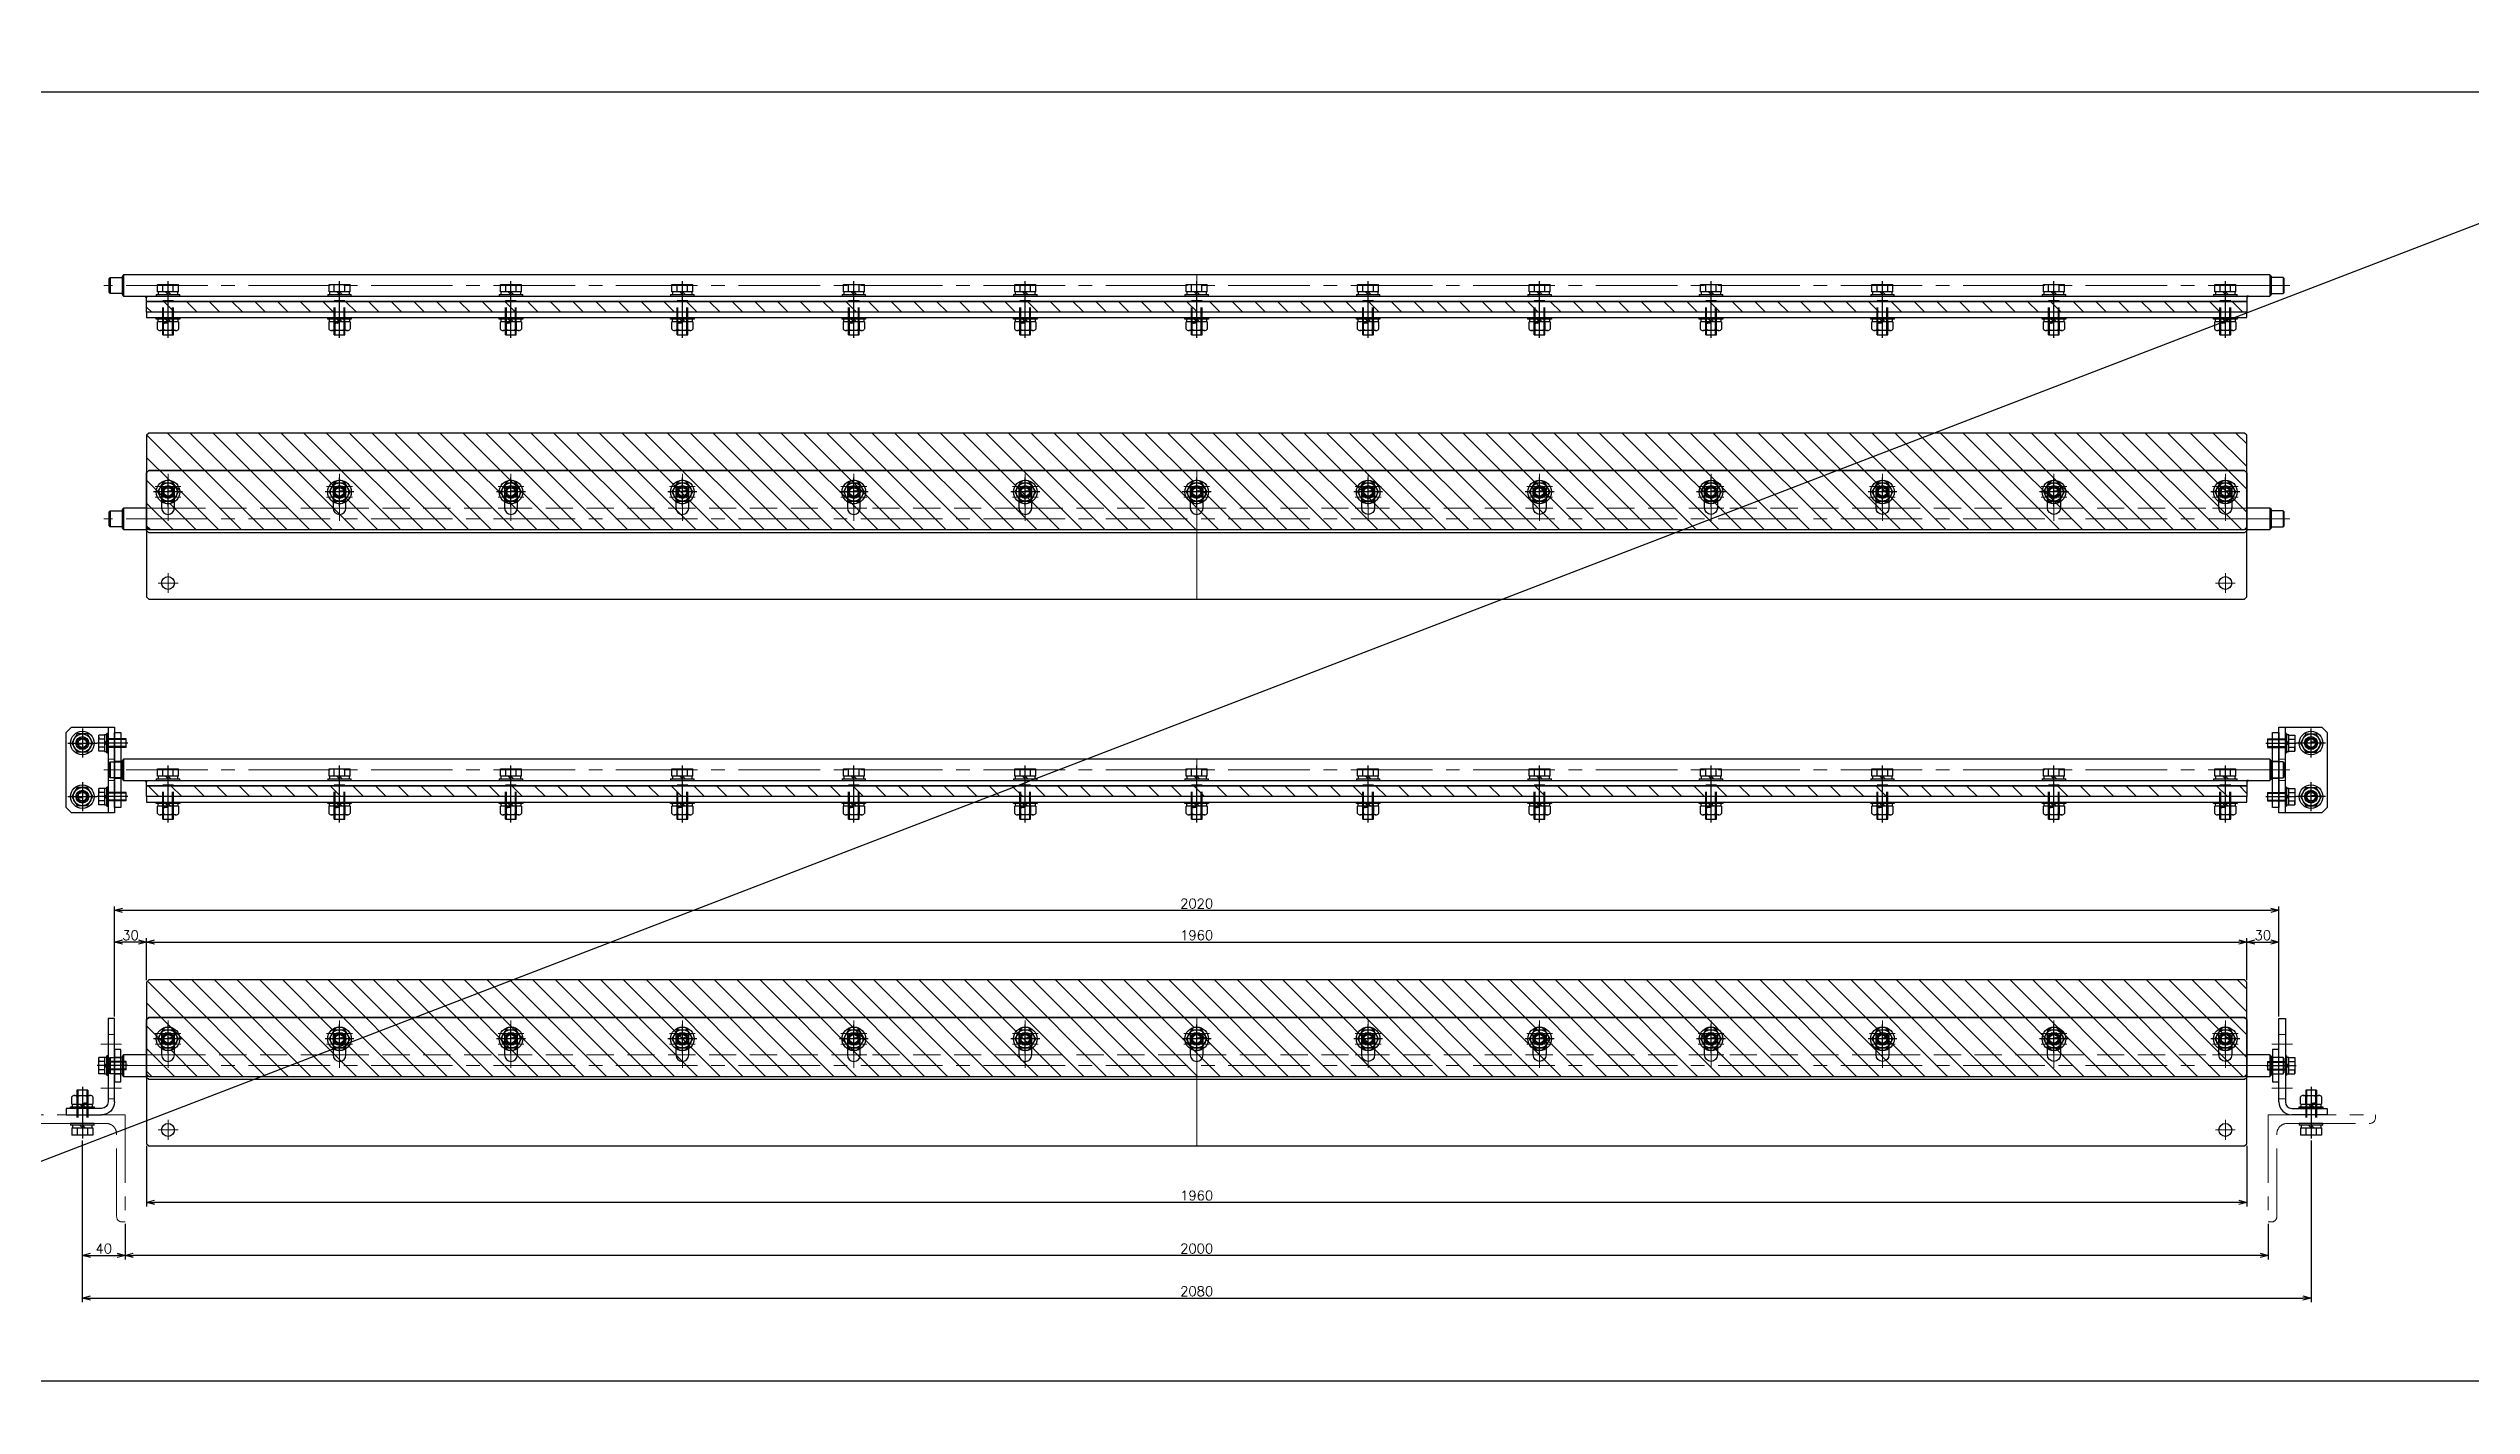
# Model space of a CAD drawing. Header units: millimetres. Extents: x -8731 to 85711, y -14522 to 31379.
# Drawn here: x 29304 to 31565, y 5391 to 6658 of the extents above; entities that cross this region are included whole.
import ezdxf
from ezdxf import colors
from ezdxf.entities.mleader import LeaderData, LeaderLine
from ezdxf.enums import TextEntityAlignment as Align
from ezdxf.math import Vec2, Vec3

# ---------------------------------------------------------------- set-up
doc = ezdxf.new("R2010")
doc.units = ezdxf.units.MM
doc.header["$LTSCALE"] = 4
doc.header["$PDMODE"] = 99
doc.header["$PDSIZE"] = 1
for name, pattern in [('CENTER2', [28.575, 19.05, -3.175, 3.175, -3.175]), ('HIDDEN', [9.525, 6.35, -3.175]), ('PHANTOM2', [31.75, 15.875, -3.175, 3.175, -3.175, 3.175, -3.175])]:
    doc.linetypes.add(name, pattern=pattern)
for name, color, linetype, lineweight in [('04_HIDDEN', 2, 'HIDDEN', 13), ('05_CENTER', 4, 'CENTER2', 13), ('06_PHANTOM', 2, 'PHANTOM2', 13), ('08_DIM', 3, 'Continuous', 13)]:
    doc.layers.add(name, color=color, linetype=linetype, lineweight=lineweight)
doc.layers.add('10_DRAFT', color=8, linetype='Continuous', lineweight=0, plot=False)
doc.styles.add('KSS_TXT', font='txt.shx', dxfattribs={"bigfont": 'extfont2.shx'})
doc.styles.add('KSS_TXT_L', font='txt.shx', dxfattribs={"height": 9, "bigfont": 'extfont2.shx'})
doc.styles.get("Standard").update_dxf_attribs({"font": 'txt.shx', "bigfont": 'extfont2.shx'})
doc.dimstyles.new('KSS_DIM', dxfattribs={"dimscale": 3, "dimtxt": 3, "dimasz": 2.5, "dimexe": 1.25, "dimexo": 0.625, "dimtad": 1, "dimdsep": 46, "dimtxsty": 'KSS_TXT', "dimblk": 'OPEN30', "dimcen": 0, "dimazin": 2, "dimtfac": 0.75, "dimtmove": 0, "dimatfit": 3, "dimldrblk": 'OPEN30', "dimfxl": 1, "dimtolj": 1, "dimarcsym": 0})

# ---------------------------------------------------------------- blocks, each defined once
blk = doc.blocks.new('_Open30')
at = {"color": 0, "linetype": 'ByBlock', "lineweight": -2}
for p, q in [((-1, 0.27), (0, 0)), ((0, 0), (-1, -0.27)), ((0, 0), (-1, 0))]:
    blk.add_line(p, q, dxfattribs=at)
blk = doc.blocks.new('*D1497')
at = {"layer": '08_DIM', "color": 0, "lineweight": -2, "transparency": 16777216}
for p, q in [((29375.7, 5560.7), (29375.7, 5527.6)), ((31375.7, 5560.7), (31375.7, 5527.6)), ((31368.2, 5531.4), (29383.2, 5531.4))]:
    blk.add_line(p, q, dxfattribs=at)
at = {"layer": 'Defpoints', "color": 0, "transparency": 16777216}
for p in [(29375.7, 5562.6), (31375.7, 5562.6), (29375.7, 5531.4)]:
    blk.add_point(p, dxfattribs=at)
at = {"layer": '08_DIM', "color": 0, "lineweight": -2, "transparency": 16777216, "xscale": 7.5, "yscale": 7.5, "zscale": 7.5, "rotation": 180}
blk.add_blockref('_Open30', (29375.7, 5531.4), dxfattribs=at)
at = {"layer": '08_DIM', "color": 0, "lineweight": -2, "transparency": 16777216, "xscale": 7.5, "yscale": 7.5, "zscale": 7.5}
blk.add_blockref('_Open30', (31375.7, 5531.4), dxfattribs=at)
at = {"layer": '08_DIM', "color": 0, "transparency": 16777216, "insert": (30375.7, 5537.8), "char_height": 9, "attachment_point": 5, "style": 'KSS_TXT'}
blk.add_mtext('\\A1;2000', dxfattribs=at)
blk = doc.blocks.new('A$C448B04A9_1_1_1')
at = {"color": 0}
for p, q in [((3, 100), (0, 100)), ((0, 0), (0, 100)), ((8, 18), (8, 95)), ((0, 0), (100, 0)), ((95, 8), (18, 8)), ((100, 3), (100, 0))]:
    blk.add_line(p, q, dxfattribs=at)
for centre, radius, start, end in [((3, 95), 5, 0, 90), ((18, 18), 10, 180, 270), ((95, 3), 5, 0, 90)]:
    blk.add_arc(centre, radius, start, end, dxfattribs=at)
blk = doc.blocks.new('*D1498')
at = {"layer": '08_DIM', "color": 0, "lineweight": -2, "transparency": 16777216}
for p, q in [((29335.7, 5638.7), (29335.7, 5487.7)), ((31415.7, 5638.7), (31415.7, 5487.7)), ((29343.2, 5491.5), (31408.2, 5491.5))]:
    blk.add_line(p, q, dxfattribs=at)
at = {"layer": 'Defpoints', "color": 0, "transparency": 16777216}
for p in [(29335.7, 5640.6), (31415.7, 5640.6), (31415.7, 5491.5)]:
    blk.add_point(p, dxfattribs=at)
at = {"layer": '08_DIM', "color": 0, "lineweight": -2, "transparency": 16777216, "xscale": 7.5, "yscale": 7.5, "zscale": 7.5, "rotation": 180}
blk.add_blockref('_Open30', (29335.7, 5491.5), dxfattribs=at)
at = {"layer": '08_DIM', "color": 0, "lineweight": -2, "transparency": 16777216, "xscale": 7.5, "yscale": 7.5, "zscale": 7.5}
blk.add_blockref('_Open30', (31415.7, 5491.5), dxfattribs=at)
at = {"layer": '08_DIM', "color": 0, "transparency": 16777216, "insert": (30375.7, 5497.9), "char_height": 9, "attachment_point": 5, "style": 'KSS_TXT'}
blk.add_mtext('\\A1;2080', dxfattribs=at)
blk = doc.blocks.new('A$C3D81658F_1_1_1')
at = {"color": 0}
for p, q in [((-11, 1.5), (11, 1.5)), ((-11, 1.5), (-11, 0)), ((-11, 0), (11, 0)), ((-9.8, 11), (9.8, 11)), ((-9.8, 4), (-9.8, 11)), ((9.8, 4), (-9.8, 4)), ((-9.3, 4), (-9.3, 1.5)), ((-4.9, 4), (-4.9, 11)), ((0, 1.5), (-2.5, 4)), ((0, 4), (2.5, 1.5)), ((4.9, 4), (4.9, 11)), ((9.2, 1.5), (9.2, 4)), ((9.8, 4), (9.8, 11)), ((11, 0), (11, 1.5))]:
    blk.add_line(p, q, dxfattribs=at)
at = {"color": 0, "linetype": 'HIDDEN'}
for p, q in [((-5, -36), (-5, 0)), ((5, -36), (5, 0)), ((-5, -4), (5, -4)), ((-4.2, -36), (-4.2, -4)), ((4.2, -36), (4.2, -4)), ((-5, -36), (5, -36))]:
    blk.add_line(p, q, dxfattribs=at)
at = {"color": 0, "linetype": 'CENTER2'}
blk.add_line((0, -39), (0, 14), dxfattribs=at)
at = {"layer": '10_DRAFT', "style": 'KSS_TXT_L'}
blk.add_text('BT-M10x40L,SW,PW', height=0.3, dxfattribs=at).set_placement((5.1, 10.7))
blk = doc.blocks.new('A$C435F0BD9_1_1_1')
at = {"color": 0}
for p, q in [((-9, 1.2), (9, 1.2)), ((-9, 1.2), (-9, 0)), ((-7.7, 3.2), (-7.7, 1.2)), ((7.7, 3.2), (-7.7, 3.2)), ((-7.5, 8.7), (7.5, 8.7)), ((-7.5, 3.2), (-7.5, 8.7)), ((-3.8, 3.2), (-3.8, 8.7)), ((0, 1.2), (-2, 3.2)), ((0, 3.2), (2, 1.2)), ((3.8, 3.2), (3.8, 8.7)), ((7.5, 3.2), (7.5, 8.7)), ((7.7, 1.2), (7.7, 3.2)), ((9, 0), (9, 1.2)), ((-9, 0), (9, 0))]:
    blk.add_line(p, q, dxfattribs=at)
at = {"color": 0, "linetype": 'CENTER2'}
blk.add_line((0, -18.3), (0, 10.2), dxfattribs=at)
at = {"color": 0, "linetype": 'HIDDEN'}
for p, q in [((-4, -16.8), (-4, 0)), ((-4, -16.8), (4, -16.8)), ((-3.3, -16.8), (-3.3, 0)), ((3.3, -16.8), (3.3, 0)), ((4, -16.8), (4, 0))]:
    blk.add_line(p, q, dxfattribs=at)
at = {"layer": '10_DRAFT', "style": 'KSS_TXT_L'}
blk.add_text('BT-M8x20L,SW,PW', height=0.3, dxfattribs=at).set_placement((3.2, 8.4))
blk = doc.blocks.new('M10Nza_1_1_1')
at = {"color": 0}
for p, q in [((-9.8, 4), (-9.8, 10.7)), ((-9.8, 4), (9.8, 4)), ((-9.2, 1.5), (-9.2, 4)), ((-7.3, 12), (7.4, 12)), ((-4.9, 4), (-4.9, 10.7)), ((0, 1.5), (-2.5, 4)), ((0, 4), (2.5, 1.5)), ((4.9, 10.7), (4.9, 4)), ((9.2, 4), (9.2, 1.5)), ((9.8, 10.7), (9.8, 4))]:
    blk.add_line(p, q, dxfattribs=at)
at = {"color": 0, "linetype": 'CENTER2'}
blk.add_line((0, 12), (0, 0), dxfattribs=at)
at = {"color": 0}
blk.add_lwpolyline([(-11, 1.5), (11, 1.5), (11, 0), (-11, 0)], close=True, dxfattribs=at)
for centre, radius, start, end in [((-7.3, 9.1), 2.94, 33.626, 146.374), ((0, 2.2), 9.8, 60, 120), ((7.4, 9.1), 2.94, 33.626, 146.374)]:
    blk.add_arc(centre, radius, start, end, dxfattribs=at)
at = {"layer": '10_DRAFT', "style": 'KSS_TXT'}
blk.add_text('M10', height=1.25, dxfattribs=at).set_placement((0.3, 4.1))
blk = doc.blocks.new('A$C1A3C2C0C_1_1_1')
at = {"color": 0}
for p, q in [((-11, 1.5), (11, 1.5)), ((-11, 1.5), (-11, 0)), ((-9.8, 11), (9.8, 11)), ((-9.8, 4), (-9.8, 11)), ((9.8, 4), (-9.8, 4)), ((-9.3, 4), (-9.3, 1.5)), ((-4.9, 4), (-4.9, 11)), ((0, 1.5), (-2.5, 4)), ((0, 4), (2.5, 1.5)), ((4.9, 4), (4.9, 11)), ((9.2, 1.5), (9.2, 4)), ((9.8, 4), (9.8, 11)), ((11, 0), (11, 1.5)), ((-11, 0), (11, 0))]:
    blk.add_line(p, q, dxfattribs=at)
at = {"color": 0, "linetype": 'CENTER2'}
blk.add_line((0, -34), (0, 14), dxfattribs=at)
at = {"color": 0, "linetype": 'HIDDEN'}
for p, q in [((-5, -31), (-5, 0)), ((-4.2, -31), (-4.2, 0)), ((4.2, -31), (4.2, 0)), ((5, -31), (5, 0)), ((-5, -31), (5, -31))]:
    blk.add_line(p, q, dxfattribs=at)
at = {"layer": '10_DRAFT', "style": 'KSS_TXT_L'}
blk.add_text('BT-M10x35L,SW,PW', height=0.3, dxfattribs=at).set_placement((5.1, 10.7))
blk = doc.blocks.new('A$C0F186644_1_1')
at = {"color": 0}
blk.add_line((-40, -6), (40, -6), dxfattribs=at)
blk.add_lwpolyline([(-40, 0), (40, 0), (40, -40), (35, -45), (-35, -45), (-40, -40)], close=True, dxfattribs=at)
for centre in [(-25, -30), (25, -30)]:
    blk.add_circle(centre, 6, dxfattribs=at)
at = {"layer": '04_HIDDEN'}
for p, q in [((-10, 0), (-10, -6)), ((10, 0), (10, -6))]:
    blk.add_line(p, q, dxfattribs=at)
at = {"layer": '05_CENTER'}
for p, q in [((-25, 4.7), (-25, -10.9)), ((25, 4.7), (25, -10.9)), ((-25, -39.3), (-25, -20.7)), ((25, -39.3), (25, -20.7)), ((-34.3, -30), (-15.7, -30)), ((34.3, -30), (15.7, -30))]:
    blk.add_line(p, q, dxfattribs=at)
at = {"layer": '10_DRAFT'}
blk.add_line((0, 0), (0, -6), dxfattribs=at)
blk = doc.blocks.new('A$C642643B6_1_1')
at = {"color": 0}
for p, q in [((-30, 12), (-30, 90)), ((-30, 90), (-24, 90)), ((-24, 90), (-24, 12)), ((-18, 6), (15, 6)), ((15, 0), (-18, 0)), ((15, 6), (15, 0))]:
    blk.add_line(p, q, dxfattribs=at)
for radius in [12, 6]:
    blk.add_arc((-18, 12), radius, 180, 270, dxfattribs=at)
at = {"layer": '04_HIDDEN'}
for p, q in [((-24, 75), (-30, 75)), ((-24, 15), (-30, 15))]:
    blk.add_line(p, q, dxfattribs=at)
at = {"layer": '05_CENTER'}
for p, q in [((-17.4, 66), (-36.5, 66)), ((-17.4, 25), (-36.5, 25)), ((0, -6.6), (0, 12.5))]:
    blk.add_line(p, q, dxfattribs=at)
blk = doc.blocks.new('A$C11C05E4D_1_1')
h = blk.add_hatch()
h.set_pattern_fill('_USER', color=3, scale=15, angle=135, pattern_type=0)
h.set_pattern_definition([(135, (-7933.037, 6736.316), (-10.606602, -10.606602), [])])
h.paths.add_polyline_path([(-978, 55), (-980, 53), (-980, -33), (-978, -35), (978, -35), (980, -33), (980, 53), (978, 55)])
h.paths.add_polyline_path([(-954, 5), (-954, -5, -1), (-966, -5), (-966, 5, -1)], flags=16)
h.paths.add_polyline_path([(-794, 5), (-794, -5, -1), (-806, -5), (-806, 5, -1)], flags=16)
h.paths.add_polyline_path([(-6, 5, -1), (6, 5), (6, -5, -1), (-6, -5)], flags=16)
at = {"color": 0}
blk.add_lwpolyline([(-978, -35), (978, -35), (980, -33), (980, 53), (978, 55), (-978, 55), (-980, 53), (-980, -33)], close=True, dxfattribs=at)
for points in [[(-966, 5), (-966, -5, 1), (-954, -5), (-954, 5, 1)], [(-806, 5), (-806, -5, 1), (-794, -5), (-794, 5, 1)], [(-646, 5), (-646, -5, 1), (-634, -5), (-634, 5, 1)], [(-486, 5), (-486, -5, 1), (-474, -5), (-474, 5, 1)], [(-326, 5), (-326, -5, 1), (-314, -5), (-314, 5, 1)], [(-166, 5), (-166, -5, 1), (-154, -5), (-154, 5, 1)], [(-6, 5), (-6, -5, 1), (6, -5), (6, 5, 1)], [(166, 5), (166, -5, -1), (154, -5), (154, 5, -1)], [(326, 5), (326, -5, -1), (314, -5), (314, 5, -1)], [(486, 5), (486, -5, -1), (474, -5), (474, 5, -1)], [(646, 5), (646, -5, -1), (634, -5), (634, 5, -1)], [(806, 5), (806, -5, -1), (794, -5), (794, 5, -1)], [(966, 5), (966, -5, -1), (954, -5), (954, 5, -1)]]:
    blk.add_lwpolyline(points, format="xyb", close=True, dxfattribs=at)
at = {"layer": '05_CENTER'}
for p, q in [((-972, 5), (-948, 5)), ((-972, 0), (-948, 0)), ((-960, -17), (-960, 17)), ((-812, 5), (-788, 5)), ((-812, 0), (-788, 0)), ((-800, -17), (-800, 17)), ((-652, 5), (-628, 5)), ((-652, 0), (-628, 0)), ((-640, -17), (-640, 17)), ((-492, 5), (-468, 5)), ((-492, 0), (-468, 0)), ((-480, -17), (-480, 17)), ((-332, 5), (-308, 5)), ((-332, 0), (-308, 0)), ((-320, -17), (-320, 17)), ((-172, 5), (-148, 5)), ((-172, 0), (-148, 0)), ((-160, -17), (-160, 17)), ((-12, 5), (12, 5)), ((-12, 0), (12, 0)), ((0, -17), (0, 17)), ((172, 5), (148, 5)), ((172, 0), (148, 0)), ((160, -17), (160, 17)), ((332, 5), (308, 5)), ((332, 0), (308, 0)), ((320, -17), (320, 17)), ((492, 5), (468, 5)), ((492, 0), (468, 0)), ((480, -17), (480, 17)), ((652, 5), (628, 5)), ((652, 0), (628, 0)), ((640, -17), (640, 17)), ((812, 5), (788, 5)), ((812, 0), (788, 0)), ((800, -17), (800, 17)), ((972, 5), (948, 5)), ((972, 0), (948, 0)), ((960, -17), (960, 17)), ((-972, -5), (-948, -5)), ((-812, -5), (-788, -5)), ((-652, -5), (-628, -5)), ((-492, -5), (-468, -5)), ((-332, -5), (-308, -5)), ((-172, -5), (-148, -5)), ((-12, -5), (12, -5)), ((172, -5), (148, -5)), ((332, -5), (308, -5)), ((492, -5), (468, -5)), ((652, -5), (628, -5)), ((812, -5), (788, -5)), ((972, -5), (948, -5))]:
    blk.add_line(p, q, dxfattribs=at)
blk = doc.blocks.new('A$C65B259A8_1_1')
at = {"color": 0}
for p, q in [((-1015, 6.5), (-1014, 7.5)), ((-1015, -6.5), (-1015, 6.5)), ((-1014, 7.5), (-1003, 7.5)), ((1014, 7.5), (1003, 7.5)), ((1015, 6.5), (1014, 7.5)), ((1015, -6.5), (1015, 6.5)), ((-1014, -7.5), (-1015, -6.5)), ((-1003, -7.5), (-1014, -7.5)), ((1003, -7.5), (1014, -7.5)), ((1014, -7.5), (1015, -6.5))]:
    blk.add_line(p, q, dxfattribs=at)
for p, q in [((-1014, 7.5), (-1014, -7.5)), ((-1001.5, 10), (-1001.5, -10)), ((1001.5, 10), (1001.5, -10)), ((1014, 7.5), (1014, -7.5))]:
    blk.add_line(p, q)
blk.add_lwpolyline([(-978, 45), (978, 45), (980, 43), (980, -11), (978, -13), (-978, -13), (-980, -11), (-980, 43)], close=True, dxfattribs=at)
for points in [[(-980, 10), (-1001.5, 10), (-1003, 8.5), (-1003, -8.5), (-1001.5, -10), (-980, -10)], [(980, -10), (1001.5, -10), (1003, -8.5), (1003, 8.5), (1001.5, 10), (980, 10)]]:
    blk.add_lwpolyline(points, dxfattribs=at)
for centre in [(-960, 25), (-800, 25), (-640, 25), (-480, 25), (-320, 25), (-160, 25), (0, 25), (160, 25), (320, 25), (480, 25), (640, 25), (800, 25), (960, 25)]:
    blk.add_circle(centre, 6, dxfattribs=at)
at = {"layer": '04_HIDDEN'}
for points in [[(980, 10), (-980, 10)], [(-980, -10), (980, -10)]]:
    blk.add_lwpolyline(points, dxfattribs=at)
at = {"layer": '05_CENTER'}
for p, q in [((-950.7, 25), (-969.3, 25)), ((-960, 15.7), (-960, 34.3)), ((-790.7, 25), (-809.3, 25)), ((-800, 15.7), (-800, 34.3)), ((-630.7, 25), (-649.3, 25)), ((-640, 15.7), (-640, 34.3)), ((-470.7, 25), (-489.3, 25)), ((-480, 15.7), (-480, 34.3)), ((-310.7, 25), (-329.3, 25)), ((-320, 15.7), (-320, 34.3)), ((-150.7, 25), (-169.3, 25)), ((-160, 15.7), (-160, 34.3)), ((9.3, 25), (-9.3, 25)), ((0, 15.7), (0, 34.3)), ((150.7, 25), (169.3, 25)), ((160, 15.7), (160, 34.3)), ((310.7, 25), (329.3, 25)), ((320, 15.7), (320, 34.3)), ((470.7, 25), (489.3, 25)), ((480, 15.7), (480, 34.3)), ((630.7, 25), (649.3, 25)), ((640, 15.7), (640, 34.3)), ((790.7, 25), (809.3, 25)), ((800, 15.7), (800, 34.3)), ((950.7, 25), (969.3, 25)), ((960, 15.7), (960, 34.3)), ((1020.1, 0), (-1020.1, 0))]:
    blk.add_line(p, q, dxfattribs=at)
at = {"layer": '10_DRAFT'}
blk.add_line((0, 45), (0, -13), dxfattribs=at)
blk = doc.blocks.new('A$C04EB13D5_1_1')
at = {"color": 0}
blk.add_lwpolyline([(-978, -95), (978, -95), (980, -93), (980, 23), (978, 25), (-978, 25), (-980, 23), (-980, -93)], close=True, dxfattribs=at)
for points in [[(-966, 10), (-966, -10, 1), (-954, -10), (-954, 10, 1)], [(-806, 10), (-806, -10, 1), (-794, -10), (-794, 10, 1)], [(-646, 10), (-646, -10, 1), (-634, -10), (-634, 10, 1)], [(-486, 10), (-486, -10, 1), (-474, -10), (-474, 10, 1)], [(-326, 10), (-326, -10, 1), (-314, -10), (-314, 10, 1)], [(-166, 10), (-166, -10, 1), (-154, -10), (-154, 10, 1)], [(-6, 10), (-6, -10, 1), (6, -10), (6, 10, 1)], [(166, 10), (166, -10, -1), (154, -10), (154, 10, -1)], [(326, 10), (326, -10, -1), (314, -10), (314, 10, -1)], [(486, 10), (486, -10, -1), (474, -10), (474, 10, -1)], [(646, 10), (646, -10, -1), (634, -10), (634, 10, -1)], [(806, 10), (806, -10, -1), (794, -10), (794, 10, -1)], [(966, 10), (966, -10, -1), (954, -10), (954, 10, -1)]]:
    blk.add_lwpolyline(points, format="xyb", close=True, dxfattribs=at)
for centre in [(-960, -80), (960, -80)]:
    blk.add_circle(centre, 6, dxfattribs=at)
at = {"layer": '05_CENTER'}
for p, q in [((-972, 10), (-948, 10)), ((-960, -22), (-960, 22)), ((-812, 10), (-788, 10)), ((-800, -22), (-800, 22)), ((-652, 10), (-628, 10)), ((-640, -22), (-640, 22)), ((-492, 10), (-468, 10)), ((-480, -22), (-480, 22)), ((-332, 10), (-308, 10)), ((-320, -22), (-320, 22)), ((-172, 10), (-148, 10)), ((-160, -22), (-160, 22)), ((-12, 10), (12, 10)), ((0, -22), (0, 22)), ((172, 10), (148, 10)), ((160, -22), (160, 22)), ((332, 10), (308, 10)), ((320, -22), (320, 22)), ((492, 10), (468, 10)), ((480, -22), (480, 22)), ((652, 10), (628, 10)), ((640, -22), (640, 22)), ((812, 10), (788, 10)), ((800, -22), (800, 22)), ((972, 10), (948, 10)), ((960, -22), (960, 22)), ((-972, 0), (-948, 0)), ((-972, -10), (-948, -10)), ((-812, 0), (-788, 0)), ((-812, -10), (-788, -10)), ((-652, 0), (-628, 0)), ((-652, -10), (-628, -10)), ((-492, 0), (-468, 0)), ((-492, -10), (-468, -10)), ((-332, 0), (-308, 0)), ((-332, -10), (-308, -10)), ((-172, 0), (-148, 0)), ((-172, -10), (-148, -10)), ((-12, 0), (12, 0)), ((-12, -10), (12, -10)), ((172, 0), (148, 0)), ((172, -10), (148, -10)), ((332, 0), (308, 0)), ((332, -10), (308, -10)), ((492, 0), (468, 0)), ((492, -10), (468, -10)), ((652, 0), (628, 0)), ((652, -10), (628, -10)), ((812, 0), (788, 0)), ((812, -10), (788, -10)), ((972, 0), (948, 0)), ((972, -10), (948, -10)), ((-950.7, -80), (-969.3, -80)), ((-960, -89.3), (-960, -70.7)), ((950.7, -80), (969.3, -80)), ((960, -89.3), (960, -70.7))]:
    blk.add_line(p, q, dxfattribs=at)
at = {"layer": '10_DRAFT'}
blk.add_line((0, 25), (0, -95), dxfattribs=at)
blk = doc.blocks.new('10b_2_1')
at = {"color": 0, "linetype": 'CENTER2'}
for p, q in [((13.5, 0), (-13.5, 0)), ((0, -13.5), (0, 13.5))]:
    blk.add_line(p, q, dxfattribs=at)
at = {"color": 0}
for p, q in [((-4.9, 8.5), (-9.8, 0)), ((-9.8, 0), (-4.9, -8.5)), ((-4.9, 8.5), (4.9, 8.5)), ((9.8, 0), (4.9, 8.5)), ((4.9, -8.5), (9.8, 0)), ((-4.9, -8.5), (4.9, -8.5))]:
    blk.add_line(p, q, dxfattribs=at)
for radius in [11, 8.49, 5, 4]:
    blk.add_circle((0, 0), radius, dxfattribs=at)
at = {"layer": '10_DRAFT', "style": 'KSS_TXT'}
blk.add_text('M10', height=1.25, dxfattribs=at).set_placement((0.3, 0.1))
blk = doc.blocks.new('A$C566E2A1C_1_1')
h = blk.add_hatch()
h.set_pattern_fill('_USER', color=3, scale=15, angle=135, pattern_type=0)
h.set_pattern_definition([(135, (-7933.037, 6558.574), (-10.606602, -10.606602), [])])
h.paths.add_polyline_path([(980, -10), (980, 0), (-920, 0), (-920, -10)])
h.paths.add_polyline_path([(-920, -10), (-920, 0), (-950, 0), (-950, -10)])
h.paths.add_polyline_path([(-950, -10), (-950, 0), (-980, 0), (-980, -10)])
at = {"color": 0}
blk.add_lwpolyline([(980, 0), (980, -10), (-980, -10), (-980, 0)], close=True, dxfattribs=at)
at = {"layer": '05_CENTER'}
for p, q in [((-960, 3.9), (-960, -13.5)), ((-800, 3.9), (-800, -13.5)), ((-640, 3.9), (-640, -13.5)), ((-480, 3.9), (-480, -13.5)), ((-320, 3.9), (-320, -13.5)), ((-160, 3.9), (-160, -13.5)), ((0, 3.9), (0, -13.5)), ((160, 3.9), (160, -13.5)), ((320, 3.9), (320, -13.5)), ((480, 3.9), (480, -13.5)), ((640, 3.9), (640, -13.5)), ((800, 3.9), (800, -13.5)), ((960, 3.9), (960, -13.5))]:
    blk.add_line(p, q, dxfattribs=at)
blk = doc.blocks.new('A$C6BE42790_1_1')
at = {"color": 0}
for p, q in [((-1015, 6.5), (-1014, 7.5)), ((-1015, -6.5), (-1015, 6.5)), ((-1014, 7.5), (-1003, 7.5)), ((-1001.5, 10), (-1001.5, -10)), ((1001.5, 10), (1001.5, -10)), ((1014, 7.5), (1003, 7.5)), ((1015, 6.5), (1014, 7.5)), ((1015, -6.5), (1015, 6.5)), ((-1014, -7.5), (-1015, -6.5)), ((-1003, -7.5), (-1014, -7.5)), ((1003, -7.5), (1014, -7.5)), ((1014, -7.5), (1015, -6.5))]:
    blk.add_line(p, q, dxfattribs=at)
for p, q in [((-1014, 7.5), (-1014, -7.5)), ((1014, 7.5), (1014, -7.5))]:
    blk.add_line(p, q)
for points in [[(-1001.5, -10), (1001.5, -10), (1003, -8.5), (1003, 8.5), (1001.5, 10), (-1001.5, 10), (-1003, 8.5), (-1003, -8.5)], [(-980, -10), (980, -10), (980, -15), (-980, -15)]]:
    blk.add_lwpolyline(points, close=True, dxfattribs=at)
at = {"color": 3}
for points in [[(-980, -10), (-980, -11.5), (-980, -11.5), (-981.5, -10)], [(980, -10), (980, -11.5), (980, -11.5), (981.5, -10)]]:
    blk.add_lwpolyline(points, close=True, dxfattribs=at)
at = {"layer": '05_CENTER'}
for p, q in [((1020.1, 0), (-1020.1, 0)), ((-960, -20.8), (-960, -4.2)), ((-800, -20.8), (-800, -4.2)), ((-640, -20.8), (-640, -4.2)), ((-480, -20.8), (-480, -4.2)), ((-320, -20.8), (-320, -4.2)), ((-160, -20.8), (-160, -4.2)), ((0, -20.8), (0, -4.2)), ((160, -20.8), (160, -4.2)), ((320, -20.8), (320, -4.2)), ((480, -20.8), (480, -4.2)), ((640, -20.8), (640, -4.2)), ((800, -20.8), (800, -4.2)), ((960, -20.8), (960, -4.2))]:
    blk.add_line(p, q, dxfattribs=at)
at = {"layer": '10_DRAFT'}
blk.add_line((0, -15), (0, 10), dxfattribs=at)
blk = doc.blocks.new('A$C2CEA7AC3_1_1')
at = {"color": 0}
blk.add_lwpolyline([(-980, 0), (-980, -5), (980, -5), (980, 0)], close=True, dxfattribs=at)
at = {"layer": '05_CENTER'}
for p, q in [((-960, -11.8), (-960, 6.7)), ((-800, -11.8), (-800, 6.7)), ((-640, -11.8), (-640, 6.7)), ((-480, -11.8), (-480, 6.7)), ((-320, -11.8), (-320, 6.7)), ((-160, -11.8), (-160, 6.7)), ((0, -11.8), (0, 6.7)), ((160, -11.8), (160, 6.7)), ((320, -11.8), (320, 6.7)), ((480, -11.8), (480, 6.7)), ((640, -11.8), (640, 6.7)), ((800, -11.8), (800, 6.7)), ((960, -11.8), (960, 6.7))]:
    blk.add_line(p, q, dxfattribs=at)
blk = doc.blocks.new('A$C6A3B462C_1_1')
at = {"color": 3}
blk.add_blockref('A$C11C05E4D_1_1', (0, 25), dxfattribs=at)
for name, p in [('A$C65B259A8_1_1', (0, 0)), ('A$C04EB13D5_1_1', (0, 20)), ('10b_2_1', (-960, 25)), ('10b_2_1', (-800, 25)), ('10b_2_1', (-640, 25)), ('10b_2_1', (-480, 25)), ('10b_2_1', (-320, 25)), ('10b_2_1', (-160, 25)), ('10b_2_1', (0, 25)), ('10b_2_1', (160, 25)), ('10b_2_1', (320, 25)), ('10b_2_1', (480, 25)), ('10b_2_1', (640, 25)), ('10b_2_1', (800, 25)), ('10b_2_1', (960, 25))]:
    blk.add_blockref(name, p)
blk = doc.blocks.new('A$C3E2D5E31_1_1')
for name, p in [('A$C6BE42790_1_1', (0, 0)), ('A$C3D81658F_1_1_1', (-960, -10)), ('A$C3D81658F_1_1_1', (-800, -10)), ('A$C3D81658F_1_1_1', (-640, -10)), ('A$C3D81658F_1_1_1', (-480, -10)), ('A$C3D81658F_1_1_1', (-320, -10)), ('A$C3D81658F_1_1_1', (-160, -10)), ('A$C3D81658F_1_1_1', (0, -10)), ('A$C3D81658F_1_1_1', (160, -10)), ('A$C3D81658F_1_1_1', (320, -10)), ('A$C3D81658F_1_1_1', (480, -10)), ('A$C3D81658F_1_1_1', (640, -10)), ('A$C3D81658F_1_1_1', (800, -10)), ('A$C3D81658F_1_1_1', (960, -10)), ('A$C2CEA7AC3_1_1', (0, -25))]:
    blk.add_blockref(name, p)
at = {"color": 3}
blk.add_blockref('A$C566E2A1C_1_1', (0, -15), dxfattribs=at)
at = {"rotation": 180}
for p in [(-960, -30), (-800, -30), (-640, -30), (-480, -30), (-320, -30), (-160, -30), (0, -30), (160, -30), (320, -30), (480, -30), (640, -30), (800, -30), (960, -30)]:
    blk.add_blockref('M10Nza_1_1_1', p, dxfattribs=at)
blk = doc.blocks.new('*D3536')
at = {"layer": '08_DIM', "color": 0, "lineweight": -2, "transparency": 16777216}
for p, q in [((29395.7, 5788.4), (29395.7, 5827.6)), ((29403.2, 5823.9), (31348.2, 5823.9)), ((31355.7, 5788.4), (31355.7, 5827.6))]:
    blk.add_line(p, q, dxfattribs=at)
at = {"layer": 'Defpoints', "color": 0, "transparency": 16777216}
for p in [(31355.7, 5823.9), (29395.7, 5786.5), (31355.7, 5786.5)]:
    blk.add_point(p, dxfattribs=at)
at = {"layer": '08_DIM', "color": 0, "lineweight": -2, "transparency": 16777216, "xscale": 7.5, "yscale": 7.5, "zscale": 7.5, "rotation": 180}
blk.add_blockref('_Open30', (29395.7, 5823.9), dxfattribs=at)
at = {"layer": '08_DIM', "color": 0, "lineweight": -2, "transparency": 16777216, "xscale": 7.5, "yscale": 7.5, "zscale": 7.5}
blk.add_blockref('_Open30', (31355.7, 5823.9), dxfattribs=at)
at = {"layer": '08_DIM', "color": 0, "transparency": 16777216, "insert": (30375.7, 5830.2), "char_height": 9, "attachment_point": 5, "style": 'KSS_TXT'}
blk.add_mtext('\\A1;1960', dxfattribs=at)
blk = doc.blocks.new('*D3537')
at = {"layer": '08_DIM', "color": 0, "lineweight": -2, "transparency": 16777216}
for p, q in [((29365.7, 5754.5), (29365.7, 5827.6)), ((29388.2, 5823.9), (29373.2, 5823.9)), ((29395.7, 5788.4), (29395.7, 5827.6))]:
    blk.add_line(p, q, dxfattribs=at)
at = {"layer": 'Defpoints', "color": 0, "transparency": 16777216}
for p in [(29365.7, 5823.9), (29395.7, 5786.5), (29365.7, 5752.6)]:
    blk.add_point(p, dxfattribs=at)
at = {"layer": '08_DIM', "color": 0, "lineweight": -2, "transparency": 16777216, "xscale": 7.5, "yscale": 7.5, "zscale": 7.5, "rotation": 180}
blk.add_blockref('_Open30', (29365.7, 5823.9), dxfattribs=at)
at = {"layer": '08_DIM', "color": 0, "lineweight": -2, "transparency": 16777216, "xscale": 7.5, "yscale": 7.5, "zscale": 7.5}
blk.add_blockref('_Open30', (29395.7, 5823.9), dxfattribs=at)
at = {"layer": '08_DIM', "color": 0, "transparency": 16777216, "insert": (29380.7, 5830.2), "char_height": 9, "attachment_point": 5, "style": 'KSS_TXT'}
blk.add_mtext('\\A1;30', dxfattribs=at)
blk = doc.blocks.new('A$C5FE9605B_1_1')
at = {"color": 0}
blk.add_lwpolyline([(-15, 0), (15, 0), (15, 6), (-15, 6)], close=True, dxfattribs=at)
at = {"layer": '04_HIDDEN', "color": 9}
for p, q in [((-8, 0), (-8, 6)), ((8, 0), (8, 6))]:
    blk.add_line(p, q, dxfattribs=at)
at = {"layer": '04_HIDDEN'}
for p, q in [((-4, 0), (-4, 6)), ((-3.3, 0), (-3.3, 6)), ((3.2, 0), (3.2, 6)), ((4, 0), (4, 6))]:
    blk.add_line(p, q, dxfattribs=at)
at = {"layer": '05_CENTER'}
blk.add_line((0, -3.4), (0, 9.4), dxfattribs=at)
blk = doc.blocks.new('A$C338A46E4_1_1')
at = {"color": 0}
blk.add_lwpolyline([(0, -35), (-6, -35), (-6, 35), (0, 35)], close=True, dxfattribs=at)
at = {"layer": '04_HIDDEN'}
for p, q in [((0, 29), (-6, 29)), ((0, 28.2), (-6, 28.2)), ((0, 21.7), (-6, 21.7)), ((0, 21), (-6, 21)), ((0, 8), (-6, 8)), ((0, -8), (-6, -8)), ((0, -21), (-6, -21)), ((0, -21.7), (-6, -21.7)), ((0, -28.2), (-6, -28.2)), ((0, -29), (-6, -29))]:
    blk.add_line(p, q, dxfattribs=at)
at = {"layer": '05_CENTER'}
for p, q in [((3.4, 25), (-9.4, 25)), ((3.4, -25), (-9.4, -25))]:
    blk.add_line(p, q, dxfattribs=at)
at = {"layer": '10_DRAFT'}
blk.add_line((0, 0), (-6, 0), dxfattribs=at)
blk = doc.blocks.new('*D3794')
at = {"layer": '08_DIM', "color": 0, "lineweight": -2, "transparency": 16777216}
for p, q in [((29365.7, 5754.5), (29365.7, 5857.2)), ((31385.7, 5754.5), (31385.7, 5857.2)), ((29373.2, 5853.5), (31378.2, 5853.5))]:
    blk.add_line(p, q, dxfattribs=at)
at = {"layer": 'Defpoints', "color": 0, "transparency": 16777216}
for p in [(31385.7, 5853.5), (29365.7, 5752.6), (31385.7, 5752.6)]:
    blk.add_point(p, dxfattribs=at)
at = {"layer": '08_DIM', "color": 0, "lineweight": -2, "transparency": 16777216, "xscale": 7.5, "yscale": 7.5, "zscale": 7.5, "rotation": 180}
blk.add_blockref('_Open30', (29365.7, 5853.5), dxfattribs=at)
at = {"layer": '08_DIM', "color": 0, "lineweight": -2, "transparency": 16777216, "xscale": 7.5, "yscale": 7.5, "zscale": 7.5}
blk.add_blockref('_Open30', (31385.7, 5853.5), dxfattribs=at)
at = {"layer": '08_DIM', "color": 0, "transparency": 16777216, "insert": (30375.7, 5859.8), "char_height": 9, "attachment_point": 5, "style": 'KSS_TXT'}
blk.add_mtext('\\A1;2020', dxfattribs=at)
blk = doc.blocks.new('*D3795')
at = {"layer": '08_DIM', "color": 0, "lineweight": -2, "transparency": 16777216}
for p, q in [((31355.7, 5788.4), (31355.7, 5827.6)), ((31363.2, 5823.9), (31378.2, 5823.9)), ((31385.7, 5754.5), (31385.7, 5827.6))]:
    blk.add_line(p, q, dxfattribs=at)
at = {"layer": 'Defpoints', "color": 0, "transparency": 16777216}
for p in [(31385.7, 5823.9), (31355.7, 5786.5), (31385.7, 5752.6)]:
    blk.add_point(p, dxfattribs=at)
at = {"layer": '08_DIM', "color": 0, "lineweight": -2, "transparency": 16777216, "xscale": 7.5, "yscale": 7.5, "zscale": 7.5, "rotation": 180}
blk.add_blockref('_Open30', (31355.7, 5823.9), dxfattribs=at)
at = {"layer": '08_DIM', "color": 0, "lineweight": -2, "transparency": 16777216, "xscale": 7.5, "yscale": 7.5, "zscale": 7.5}
blk.add_blockref('_Open30', (31385.7, 5823.9), dxfattribs=at)
at = {"layer": '08_DIM', "color": 0, "transparency": 16777216, "insert": (31370.7, 5830.2), "char_height": 9, "attachment_point": 5, "style": 'KSS_TXT'}
blk.add_mtext('\\A1;30', dxfattribs=at)
blk = doc.blocks.new('*D3796')
at = {"layer": '08_DIM', "color": 0, "lineweight": -2, "transparency": 16777216}
for p, q in [((29395.7, 5633.6), (29395.7, 5577.1)), ((31355.7, 5633.6), (31355.7, 5577.1)), ((31348.2, 5580.9), (29403.2, 5580.9))]:
    blk.add_line(p, q, dxfattribs=at)
at = {"layer": 'Defpoints', "color": 0, "transparency": 16777216}
for p in [(29395.7, 5635.5), (31355.7, 5635.5), (29395.7, 5580.9)]:
    blk.add_point(p, dxfattribs=at)
at = {"layer": '08_DIM', "color": 0, "lineweight": -2, "transparency": 16777216, "xscale": 7.5, "yscale": 7.5, "zscale": 7.5, "rotation": 180}
blk.add_blockref('_Open30', (29395.7, 5580.9), dxfattribs=at)
at = {"layer": '08_DIM', "color": 0, "lineweight": -2, "transparency": 16777216, "xscale": 7.5, "yscale": 7.5, "zscale": 7.5}
blk.add_blockref('_Open30', (31355.7, 5580.9), dxfattribs=at)
at = {"layer": '08_DIM', "color": 0, "transparency": 16777216, "insert": (30375.7, 5587.3), "char_height": 9, "attachment_point": 5, "style": 'KSS_TXT'}
blk.add_mtext('\\A1;1960', dxfattribs=at)
blk = doc.blocks.new('*D4010')
at = {"layer": '08_DIM', "color": 0, "lineweight": -2, "transparency": 16777216}
for p, q in [((29335.7, 5638.7), (29335.7, 5527.6)), ((29375.7, 5560.7), (29375.7, 5527.6)), ((29343.2, 5531.4), (29368.2, 5531.4))]:
    blk.add_line(p, q, dxfattribs=at)
at = {"layer": 'Defpoints', "color": 0, "transparency": 16777216}
for p in [(29335.7, 5640.6), (29375.7, 5562.6), (29375.7, 5531.4)]:
    blk.add_point(p, dxfattribs=at)
at = {"layer": '08_DIM', "color": 0, "lineweight": -2, "transparency": 16777216, "xscale": 7.5, "yscale": 7.5, "zscale": 7.5, "rotation": 180}
blk.add_blockref('_Open30', (29335.7, 5531.4), dxfattribs=at)
at = {"layer": '08_DIM', "color": 0, "lineweight": -2, "transparency": 16777216, "xscale": 7.5, "yscale": 7.5, "zscale": 7.5}
blk.add_blockref('_Open30', (29375.7, 5531.4), dxfattribs=at)
at = {"layer": '08_DIM', "color": 0, "transparency": 16777216, "insert": (29355.7, 5537.8), "char_height": 9, "attachment_point": 5, "style": 'KSS_TXT'}
blk.add_mtext('\\A1;40', dxfattribs=at)
blk = doc.blocks.new('AM_BALLOON1')
at = {"transparency": 16777216}
blk.add_circle((0, 0), 5, dxfattribs=at)
blk.add_attdef('B_NUMBER', text='', height=3, dxfattribs=at).set_placement((0, 0), align=Align.MIDDLE_CENTER)
blk = doc.blocks.new('_OPEN')
at = {"color": 0, "linetype": 'ByBlock'}
for p, q in [((-1, 0.167), (0, 0)), ((0, 0), (-1, -0.167)), ((0, 0), (-1, 0))]:
    blk.add_line(p, q, dxfattribs=at)

msp = doc.modelspace()

# ---------------------------------------------------------------- linework, layer by layer
at = {"color": 3}
msp.add_line((31892.80738, 6617.64889), (28924.02589, 5475.60502), dxfattribs=at)
msp.add_lwpolyline([(28924.02589, 6617.64889), (31892.80738, 6617.64889), (31892.80738, 5414.01504), (28924.02589, 5414.01504)], close=True)

# ---------------------------------------------------------------- block references
for name, p in [('A$C6BE42790_1_1', (30375.73456, 6436.77028)), ('A$C3D81658F_1_1_1', (29415.73459, 6426.77028)), ('A$C3D81658F_1_1_1', (29575.73459, 6426.77028)), ('A$C3D81658F_1_1_1', (29735.73459, 6426.77028)), ('A$C3D81658F_1_1_1', (29895.73459, 6426.77028)), ('A$C3D81658F_1_1_1', (30055.73459, 6426.77028)), ('A$C3D81658F_1_1_1', (30215.73459, 6426.77028)), ('A$C3D81658F_1_1_1', (30375.73459, 6426.77028)), ('A$C3D81658F_1_1_1', (30535.73459, 6426.77028)), ('A$C3D81658F_1_1_1', (30695.73459, 6426.77028)), ('A$C3D81658F_1_1_1', (30855.73459, 6426.77028)), ('A$C3D81658F_1_1_1', (31015.73459, 6426.77028)), ('A$C3D81658F_1_1_1', (31175.73459, 6426.77028)), ('A$C3D81658F_1_1_1', (31335.73459, 6426.77028)), ('A$C2CEA7AC3_1_1', (30375.73456, 6411.77028)), ('A$C65B259A8_1_1', (30375.73456, 6219.0286)), ('A$C04EB13D5_1_1', (30375.73456, 6239.0286)), ('10b_2_1', (29415.73456, 6244.0286)), ('10b_2_1', (29575.73456, 6244.0286)), ('10b_2_1', (29735.73456, 6244.0286)), ('10b_2_1', (29895.73456, 6244.0286)), ('10b_2_1', (30055.73456, 6244.0286)), ('10b_2_1', (30215.73456, 6244.0286)), ('10b_2_1', (30375.73456, 6244.0286)), ('10b_2_1', (30535.73456, 6244.0286)), ('10b_2_1', (30695.73456, 6244.0286)), ('10b_2_1', (30855.73456, 6244.0286)), ('10b_2_1', (31015.73456, 6244.0286)), ('10b_2_1', (31175.73456, 6244.0286)), ('10b_2_1', (31335.73456, 6244.0286)), ('A$C338A46E4_1_1', (31385.73456, 5984.61216)), ('10b_2_1', (31415.73456, 6009.61216)), ('A$C3E2D5E31_1_1', (30375.73456, 5984.61216)), ('10b_2_1', (31415.73456, 5959.61216)), ('A$C6A3B462C_1_1', (30375.73456, 5708.51742)), ('A$C642643B6_1_1', (31415.73456, 5662.59364)), ('M10Nza_1_1_1', (29335.73454, 5668.59364)), ('M10Nza_1_1_1', (29335.73454, 5668.59364)), ('M10Nza_1_1_1', (31415.73454, 5668.59364))]:
    msp.add_blockref(name, p)
for name, p in [('A$C566E2A1C_1_1', (30375.73456, 6421.77028)), ('A$C11C05E4D_1_1', (30375.73456, 6244.0286))]:
    msp.add_blockref(name, p, dxfattribs=at)
for name, p, rotation in [('M10Nza_1_1_1', (29415.73456, 6406.77028), 180), ('M10Nza_1_1_1', (29575.73456, 6406.77028), 180), ('M10Nza_1_1_1', (29735.73456, 6406.77028), 180), ('M10Nza_1_1_1', (29895.73456, 6406.77028), 180), ('M10Nza_1_1_1', (30055.73456, 6406.77028), 180), ('M10Nza_1_1_1', (30215.73456, 6406.77028), 180), ('M10Nza_1_1_1', (30375.73456, 6406.77028), 180), ('M10Nza_1_1_1', (30535.73456, 6406.77028), 180), ('M10Nza_1_1_1', (30695.73456, 6406.77028), 180), ('M10Nza_1_1_1', (30855.73456, 6406.77028), 180), ('M10Nza_1_1_1', (31015.73456, 6406.77028), 180), ('M10Nza_1_1_1', (31175.73456, 6406.77028), 180), ('M10Nza_1_1_1', (31335.73456, 6406.77028), 180), ('A$C0F186644_1_1', (29365.73456, 5984.61216), 270), ('10b_2_1', (29335.73456, 6009.61216), 180), ('A$C435F0BD9_1_1_1', (29359.73456, 6009.61216), 90), ('A$C338A46E4_1_1', (29365.73456, 5984.61216), 180), ('A$C435F0BD9_1_1_1', (31391.73456, 6009.61216), 270), ('A$C0F186644_1_1', (31385.73456, 5984.61216), 90), ('10b_2_1', (29335.73456, 5959.61216), 180), ('A$C435F0BD9_1_1_1', (29359.73456, 5959.61216), 90), ('A$C435F0BD9_1_1_1', (31391.73456, 5959.61216), 270), ('A$C5FE9605B_1_1', (29365.73456, 5708.51742), 270), ('A$C5FE9605B_1_1', (31385.73456, 5708.51742), 89.99999999999999), ('A$C435F0BD9_1_1_1', (29359.73456, 5708.51742), 90), ('A$C435F0BD9_1_1_1', (31391.73456, 5708.51742), 270), ('A$C1A3C2C0C_1_1_1', (29335.73453, 5654.59364), 180), ('A$C1A3C2C0C_1_1_1', (29335.73453, 5654.59364), 180), ('A$C1A3C2C0C_1_1_1', (31415.73453, 5654.59364), 180)]:
    msp.add_blockref(name, p, dxfattribs=dict(rotation=rotation))
at = {"xscale": -1}
msp.add_blockref('A$C642643B6_1_1', (29335.73456, 5662.59364), dxfattribs=at)
at = {"layer": '06_PHANTOM', "xscale": -1, "rotation": 89.99999999999984}
msp.add_blockref('A$C448B04A9_1_1_1', (29375.73456, 5662.59364), dxfattribs=at)
at = {"layer": '06_PHANTOM', "rotation": 270}
msp.add_blockref('A$C448B04A9_1_1_1', (31375.73456, 5662.59364), dxfattribs=at)

# ---------------------------------------------------------------- dimensions: what is measured, and where the dimension line sits
at = {"layer": '08_DIM'}
for base, p1, p2, picture, middle in [((31385.73456, 5853.45753), (29365.73456, 5752.59364), (31385.73456, 5752.59364), '*D3794', (30375.73456, 5859.83253)), ((29365.73456, 5823.8739), (29395.73456, 5786.51742), (29365.73456, 5752.59364), '*D3537', (29380.73456, 5830.2489)), ((31355.73456, 5823.8739), (29395.73456, 5786.51742), (31355.73456, 5786.51742), '*D3536', (30375.73456, 5830.2489)), ((31415.73456, 5491.49641), (29335.73456, 5640.59364), (31415.73456, 5640.59364), '*D1498', (30375.73456, 5497.87141)), ((29375.73456, 5531.39818), (29335.73456, 5640.59364), (29375.73456, 5562.59364), '*D4010', (29355.73456, 5537.77318)), ((29395.73456, 5580.89058), (31355.73456, 5635.51742), (29395.73456, 5635.51742), '*D3796', (30375.73456, 5587.26558)), ((29375.73456, 5531.39818), (31375.73456, 5562.59364), (29375.73456, 5562.59364), '*D1497', (30375.73456, 5537.77318))]:
    dim = msp.add_linear_dim(base=base, p1=p1, p2=p2, dimstyle='KSS_DIM', override={"dimscale": 3, "dimarcsym": 1}, dxfattribs=at)
    dim.commit()
    dim.dimension.update_dxf_attribs({"geometry": picture, "text_midpoint": middle})
dim = msp.add_linear_dim(base=(31385.73456, 5823.8739), p1=(31355.73456, 5786.51742), p2=(31385.73456, 5752.59364), angle=180, dimstyle='KSS_DIM', override={"dimscale": 3, "dimarcsym": 1}, dxfattribs=at)
dim.commit()
dim.dimension.update_dxf_attribs({"geometry": '*D3795', "text_midpoint": (31370.73456, 5830.2489)})

# ---------------------------------------------------------------- leaders
ml = msp.add_multileader_block('Standard', dxfattribs=at)
ml.set_content('AM_BALLOON1', color=256, scale=15)
ml.set_attribute('B_NUMBER', 'D', width=0)
ml.set_leader_properties(color=256, linetype='ByLayer', lineweight=-1)
ml.set_arrow_properties(name='OPEN')
ml.build(insert=Vec2(0, 0))
ml.multileader.update_dxf_attribs({"leader_type": 0, "has_dogleg": 0, "text_right_attachment_type": 6, "dogleg_length": 0, "arrow_head_size": 30, "scale": 15, "block_connection_type": 1})
ctx = ml.context
ctx.base_point, ctx.scale, ctx.char_height, ctx.arrow_head_size, ctx.landing_gap_size, ctx.plane_origin = Vec3(71378.15101, 6803.23474), 15, 60, 30, 30, Vec3(71378.15101, 6803.23474)
ctx.right_attachment, ctx.attachment_type = 6, 1
notes = []
notes.append((ctx, [(0, (0, 0, 0), (0, 0), (1, 0), 1, [])]))
ctx.block.insert = Vec3(71378.15101, 6803.23474)
ml = msp.add_multileader_block('Standard', dxfattribs=at)
ml.set_content('AM_BALLOON1', color=256, scale=5)
ml.set_attribute('B_NUMBER', '114', width=0)
ml.set_leader_properties(color=256, linetype='ByLayer', lineweight=-1)
ml.set_arrow_properties(name='OPEN')
ml.build(insert=Vec2(0, 0))
ml.multileader.update_dxf_attribs({"leader_type": 0, "has_dogleg": 0, "text_right_attachment_type": 6, "dogleg_length": 0, "arrow_head_size": 10, "scale": 2.5, "block_connection_type": 1})
ctx = ml.context
ctx.base_point, ctx.scale, ctx.char_height, ctx.arrow_head_size, ctx.landing_gap_size, ctx.plane_origin = Vec3(33834.34528, 5596.34315), 2.5, 20, 10, 10, Vec3(33834.34528, 5596.34315)
ctx.right_attachment, ctx.attachment_type = 6, 1
notes.append((ctx, [(0, (0, 0, 0), (0, 0), (1, 0), 1, [])]))
ctx.block.insert = Vec3(33834.34528, 5596.34315)
for ctx, leaders in notes:
    for number, flags, end, landing, length, lines in leaders:
        leader = LeaderData()
        leader.index, (leader.has_last_leader_line, leader.has_dogleg_vector, leader.attachment_direction) = number, flags
        leader.last_leader_point, leader.dogleg_vector, leader.dogleg_length = Vec3(end), Vec3(landing), length
        for number, points, colour, breaks in lines:
            line = LeaderLine()
            line.index, line.vertices, line.color, line.breaks = number, Vec3.list(points), colors.encode_raw_color(colour), breaks
            leader.lines.append(line)
        ctx.leaders.append(leader)

doc.saveas('drawing.dxf')
